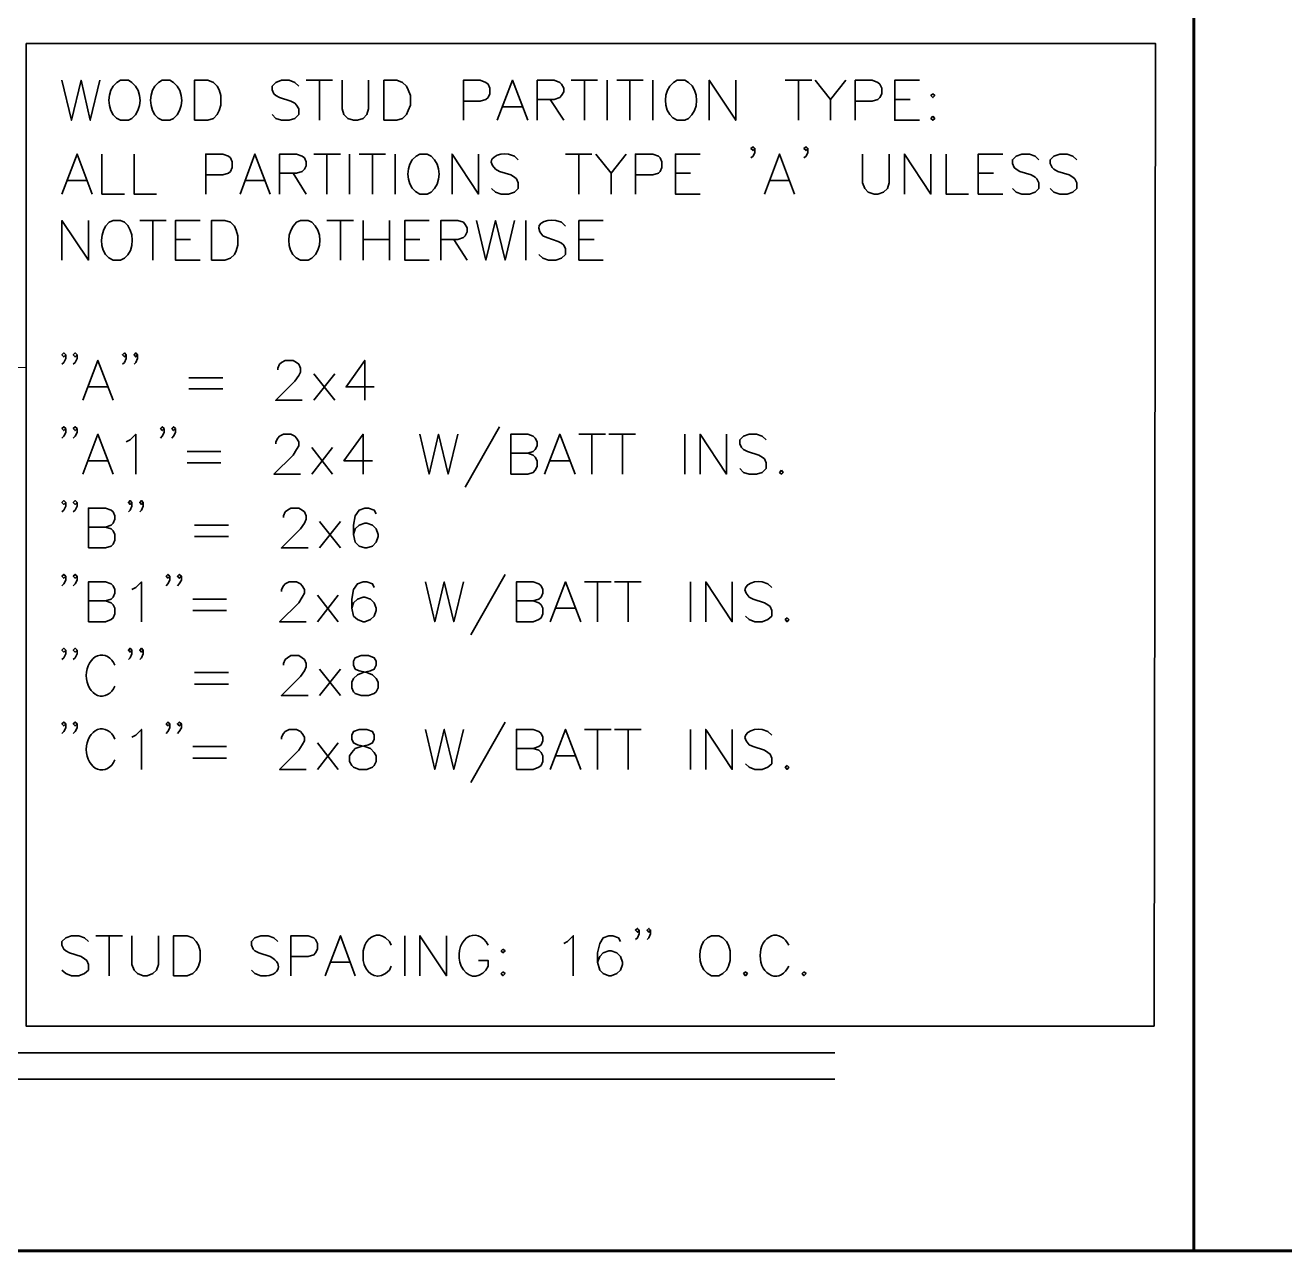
# Model space of a CAD drawing. Header units: inches. Extents: x 5 to 516, y -193 to 129.
# Drawn here: x 49.55 to 61.43, y 5.73 to 17.3 of the extents above; entities that cross this region are included whole.
import ezdxf

# ---------------------------------------------------------------- set-up
doc = ezdxf.new("R2010")
doc.units = ezdxf.units.IN
doc.header["$MEASUREMENT"] = 0
doc.layers.add('PDF_Geometry', color=7, linetype='Continuous')

msp = doc.modelspace()

# ---------------------------------------------------------------- linework, layer by layer
at = {"layer": 'PDF_Geometry', "lineweight": 60}
for points in [[(136.7703009, 28.2343348), (9.7736273, 28.2343348), (9.7736273, 5.734333), (144.7703015, 5.734333)], [(60.5736327, 28.2343348), (60.5736327, 5.734333)]]:
    msp.add_lwpolyline(points, dxfattribs=at)
at = {"layer": 'PDF_Geometry', "lineweight": 35}
for points in [[(60.200301, 7.8543334), (60.2136343, 17.1276673), (49.5602999, 17.1276673), (49.5602999, 7.8543334)], [(51.1469691, 16.4043337), (51.1469691, 16.7810004), (51.2736358, 16.7810004), (51.3269691, 16.7610004), (51.3603025, 16.7243337), (51.3803025, 16.6910004), (51.3969691, 16.6376671), (51.3969691, 16.5476671), (51.3803025, 16.4943337), (51.3603025, 16.457667), (51.3269691, 16.4210004), (51.2736358, 16.4043337)], [(52.9336378, 16.4043337), (52.9336378, 16.7810004), (53.0569712, 16.7810004), (53.1103045, 16.7610004), (53.1469712, 16.7243337), (53.1636378, 16.6910004), (53.1836378, 16.6376671), (53.1836378, 16.5476671), (53.1636378, 16.4943337), (53.1469712, 16.457667), (53.1103045, 16.4210004), (53.0569712, 16.4043337)], [(58.1136377, 16.6543337), (58.0936377, 16.6376671), (58.1136377, 16.6176671), (58.1303044, 16.6376671)], [(58.1136377, 16.4410006), (58.0936377, 16.4210006), (58.1136377, 16.4043339), (58.1303044, 16.4210006)], [(51.3069694, 15.0843339), (51.3069694, 15.4576673), (51.4336361, 15.4576673), (51.4869694, 15.4410006), (51.5236361, 15.4043339), (51.5403027, 15.3676673), (51.5569694, 15.3143339), (51.5569694, 15.2243339), (51.5403027, 15.1710006), (51.5236361, 15.1376672), (51.4869694, 15.1010006), (51.4336361, 15.0843339)], [(56.6836381, 13.1010006), (56.6669714, 13.0810006), (56.6836381, 13.0643339), (56.7003048, 13.0810006)], [(56.7369693, 11.707667), (56.7203026, 11.6910004), (56.7369693, 11.6710004), (56.7536359, 11.6910004)], [(52.7202996, 11.3510004), (52.6636329, 11.3310004), (52.6469662, 11.2976671), (52.6469662, 11.2610004), (52.6636329, 11.2243338), (52.7002996, 11.2076671), (52.7736329, 11.1910004), (52.8269663, 11.1710004), (52.8602996, 11.1343338), (52.8802996, 11.1010004), (52.8802996, 11.0476671), (52.8602996, 11.0110004), (52.8436329, 10.9943338), (52.7902996, 10.9743338), (52.7202996, 10.9743338), (52.6636329, 10.9943338), (52.6469662, 11.0110004), (52.6302996, 11.0476671), (52.6302996, 11.1010004), (52.6469662, 11.1343338), (52.6836329, 11.1710004), (52.7369662, 11.1910004), (52.8069663, 11.2076671), (52.8436329, 11.2243338), (52.8602996, 11.2610004), (52.8602996, 11.2976671), (52.8436329, 11.3310004), (52.7902996, 11.3510004)], [(52.7003004, 10.6543333), (52.6469671, 10.6343332), (52.6303004, 10.6009999), (52.6303004, 10.5643332), (52.6469671, 10.5276666), (52.6836337, 10.5109999), (52.7536337, 10.4943332), (52.8069671, 10.4743332), (52.8436337, 10.4376666), (52.8603004, 10.4043332), (52.8603004, 10.3509999), (52.8436337, 10.3143332), (52.8269671, 10.2976666), (52.7736337, 10.2776666), (52.7003004, 10.2776666), (52.6469671, 10.2976666), (52.6303004, 10.3143332), (52.6103004, 10.3509999), (52.6103004, 10.4043332), (52.6303004, 10.4376666), (52.6636337, 10.4743332), (52.7203004, 10.4943332), (52.7903004, 10.5109999), (52.8269671, 10.5276666), (52.8436337, 10.5643332), (52.8436337, 10.6009999), (52.8269671, 10.6343332), (52.7736337, 10.6543333)], [(56.7369693, 10.3143335), (56.7203026, 10.2976668), (56.7369693, 10.2776668), (56.7536359, 10.2976668)], [(50.9503003, 8.3310002), (50.9503003, 8.7076669), (51.0769669, 8.7076669), (51.1303003, 8.6876669), (51.1636336, 8.6543335), (51.1836336, 8.6176669), (51.2003003, 8.5643335), (51.2003003, 8.4743335), (51.1836336, 8.4210002), (51.1636336, 8.3843335), (51.1303003, 8.3510002), (51.0769669, 8.3310002)], [(54.0569696, 8.5810002), (54.0403029, 8.5643335), (54.0569696, 8.5476669), (54.0769696, 8.5643335)], [(54.0569696, 8.367667), (54.0403029, 8.3510004), (54.0569696, 8.3310004), (54.0769696, 8.3510004)], [(56.3436316, 8.367667), (56.3269649, 8.3510004), (56.3436316, 8.3310004), (56.3636316, 8.3510004)], [(56.8969696, 8.367667), (56.8803029, 8.3510004), (56.8969696, 8.3310004), (56.9169696, 8.3510004)]]:
    msp.add_lwpolyline(points, close=True, dxfattribs=at)
for points in [[(49.896969, 16.7810003), (49.986969, 16.4043336), (50.076969, 16.7810003), (50.1636357, 16.4043336), (50.2536357, 16.7810003)], [(50.5569669, 16.7610003), (50.5236336, 16.7810003), (50.4503002, 16.7810003), (50.4136335, 16.7610003), (50.3803002, 16.7243337)], [(50.9502978, 16.7610003), (50.9136311, 16.7810003), (50.8436311, 16.7810003), (50.8069645, 16.7610003), (50.7736311, 16.7243337)], [(52.1302998, 16.7243343), (52.0936331, 16.7610009), (52.0402998, 16.781001), (51.9669665, 16.781001), (51.9136331, 16.7610009), (51.8802998, 16.7243343), (51.8802998, 16.6910009), (51.8969665, 16.6543343), (51.9136331, 16.6376676), (51.9502998, 16.6176676), (52.0569665, 16.5843343), (52.0936331, 16.5643343), (52.1102998, 16.5476676), (52.1302998, 16.5110009), (52.1302998, 16.4576676), (52.0936331, 16.4210009), (52.0402998, 16.4043343), (51.9669665, 16.4043343), (51.9136331, 16.4210009), (51.8802998, 16.4576676)], [(52.2003004, 16.7810003), (52.4503004, 16.7810003)], [(52.3269687, 16.7810003), (52.3269687, 16.4043336)], [(52.5403001, 16.7810003), (52.5403001, 16.5110003), (52.5569668, 16.457667), (52.5936334, 16.4210003), (52.6469668, 16.4043336), (52.6836335, 16.4043336), (52.7369668, 16.4210003), (52.7736335, 16.457667), (52.7903001, 16.5110003), (52.7903001, 16.7810003)], [(53.6836379, 16.4043337), (53.6836379, 16.7810004), (53.8436379, 16.7810004), (53.8969712, 16.7610004), (53.9169712, 16.7443337), (53.9336379, 16.7076671), (53.9336379, 16.6543337), (53.9169712, 16.6176671), (53.8969712, 16.6010004), (53.8436379, 16.5843337), (53.6836379, 16.5843337)], [(54.0036317, 16.4043337), (54.146965, 16.7810004), (54.2902983, 16.4043337)], [(54.3803, 16.4043337), (54.3803, 16.7810004), (54.5403, 16.7810004), (54.5936333, 16.7610004), (54.6103, 16.7443337), (54.6303, 16.7076671), (54.6303, 16.6710004), (54.6103, 16.6376671), (54.5936333, 16.6176671), (54.5403, 16.6010004), (54.3803, 16.6010004)], [(54.7003006, 16.7810003), (54.9503006, 16.7810003)], [(54.8269689, 16.7810003), (54.8269689, 16.4043336)], [(55.0403003, 16.7810003), (55.0403003, 16.4043336)], [(55.1303, 16.7810003), (55.3803001, 16.7810003)], [(55.2536318, 16.7810003), (55.2536318, 16.4043336)], [(55.4702998, 16.7810003), (55.4702998, 16.4043336)], [(55.8069673, 16.7610003), (55.773634, 16.7810003), (55.7003006, 16.7810003), (55.6669673, 16.7610003), (55.6303006, 16.7243337)], [(56.0036318, 16.4043337), (56.0036318, 16.7810004), (56.2536318, 16.4043337), (56.2536318, 16.7810004)], [(56.7202999, 16.7810003), (56.9702999, 16.7810003)], [(56.8436316, 16.7810003), (56.8436316, 16.4043336)], [(57.0036319, 16.7810003), (57.1469652, 16.6010003), (57.1469652, 16.4043336)], [(57.2903005, 16.7810003), (57.1469671, 16.6010003)], [(57.3803002, 16.4043337), (57.3803002, 16.7810004), (57.5403002, 16.7810004), (57.5936336, 16.7610004), (57.6136336, 16.7443337), (57.6303002, 16.7076671), (57.6303002, 16.6543337), (57.6136336, 16.6176671), (57.5936336, 16.6010004), (57.5403002, 16.5843337), (57.3803002, 16.5843337)], [(57.9869653, 16.4043337), (57.753632, 16.4043337), (57.753632, 16.7810004), (57.9869653, 16.7810004)], [(54.0569696, 16.5310003), (54.2369696, 16.5310003)], [(54.5036317, 16.6010009), (54.6302984, 16.4043342)], [(57.753632, 16.6010009), (57.8969653, 16.6010009)], [(50.4503002, 16.4043336), (50.5236336, 16.4043336), (50.5569669, 16.4210003)], [(50.8436311, 16.4043336), (50.9136311, 16.4043336), (50.9502978, 16.4210003)], [(55.7003006, 16.4043336), (55.773634, 16.4043336), (55.8069673, 16.4210003)], [(49.896969, 15.7076674), (50.0403023, 16.0843341), (50.1836357, 15.7076674)], [(50.2736305, 16.084334), (50.2736305, 15.7076673), (50.4869639, 15.7076673)], [(50.5769685, 16.084334), (50.5769685, 15.7076673), (50.7903019, 15.7076673)], [(51.2536314, 15.7076674), (51.2536314, 16.0843341), (51.4136315, 16.0843341), (51.4669648, 16.0643341), (51.4869648, 16.0476674), (51.5036315, 16.0110007), (51.5036315, 15.9576674), (51.4869648, 15.9210007), (51.4669648, 15.904334), (51.4136315, 15.8876674), (51.2536314, 15.8876674)], [(51.5769686, 15.7076674), (51.7169686, 16.0843341), (51.860302, 15.7076674)], [(51.9503003, 15.7076674), (51.9503003, 16.0843341), (52.1103003, 16.0843341), (52.1636337, 16.0643341), (52.1836337, 16.0476674), (52.2003004, 16.0110007), (52.2003004, 15.974334), (52.1836337, 15.9410007), (52.1636337, 15.9210007), (52.1103003, 15.904334), (51.9503003, 15.904334)], [(52.2736307, 16.084334), (52.5236307, 16.084334)], [(52.3969692, 16.084334), (52.3969692, 15.7076673)], [(52.6103007, 16.084334), (52.6103007, 15.7076673)], [(52.7003004, 16.084334), (52.9503004, 16.084334)], [(52.8269687, 16.084334), (52.8269687, 15.7076673)], [(53.0403001, 16.084334), (53.0403001, 15.7076673)], [(53.3802975, 16.064334), (53.3436308, 16.084334), (53.2736308, 16.084334), (53.2369641, 16.064334), (53.2002974, 16.0310007)], [(53.5769688, 15.7076674), (53.5769688, 16.0843341), (53.8269688, 15.7076674), (53.8269688, 16.0843341)], [(54.2003005, 16.0310003), (54.1669672, 16.0643336), (54.1103005, 16.0843336)], [(54.6469694, 16.084334), (54.8969694, 16.084334)], [(54.7736309, 16.084334), (54.7736309, 15.7076673)], [(54.933638, 16.084334), (55.0769713, 15.904334), (55.0769713, 15.7076673)], [(55.2202998, 16.084334), (55.0769664, 15.904334)], [(55.3069697, 15.7076674), (55.3069697, 16.0843341), (55.4703031, 16.0843341), (55.5236364, 16.0643341), (55.5403031, 16.0476674), (55.5569697, 16.0110007), (55.5569697, 15.9576674), (55.5403031, 15.9210007), (55.5236364, 15.904334), (55.4703031, 15.8876674), (55.3069697, 15.8876674)], [(55.9169714, 15.7076674), (55.683638, 15.7076674), (55.683638, 16.0843341), (55.9169714, 16.0843341)], [(56.4336381, 16.1376677), (56.4169714, 16.1176677), (56.3969714, 16.1376677), (56.4169714, 16.1543344), (56.4336381, 16.1376677), (56.4336381, 16.101001), (56.4169714, 16.0643344), (56.3969714, 16.0476677)], [(56.523631, 15.7076674), (56.6669644, 16.0843341), (56.8069644, 15.7076674)], [(56.9336381, 16.1376677), (56.9169715, 16.1176677), (56.8969715, 16.1376677), (56.9169715, 16.1543344), (56.9336381, 16.1376677), (56.9336381, 16.101001), (56.9169715, 16.0643344), (56.8969715, 16.0476677)], [(57.4503008, 16.084334), (57.4503008, 15.814334), (57.4703008, 15.7610006), (57.5036341, 15.724334), (57.5603008, 15.7076673), (57.5936341, 15.7076673), (57.6469675, 15.724334), (57.6836341, 15.7610006), (57.7003008, 15.814334), (57.7003008, 16.084334)], [(57.8436317, 15.7076674), (57.8436317, 16.0843341), (58.0936317, 15.7076674), (58.0936317, 16.0843341)], [(58.2369694, 16.084334), (58.2369694, 15.7076673), (58.4503027, 15.7076673)], [(58.7736339, 15.7076674), (58.5403006, 15.7076674), (58.5403006, 16.0843341), (58.7736339, 16.0843341)], [(59.1136378, 16.0310003), (59.0769711, 16.0643336), (59.0236378, 16.0843336), (58.9503044, 16.0843336), (58.8969711, 16.0643336), (58.8636377, 16.0310003), (58.8636377, 15.9943336), (58.8803044, 15.9576669), (58.8969711, 15.9410003), (58.9336377, 15.9210003), (59.0403044, 15.8876669), (59.0769711, 15.8676669), (59.0936378, 15.8510003), (59.1136378, 15.8143336), (59.1136378, 15.7610003), (59.0769711, 15.7243336), (59.0236378, 15.7076669), (58.9503044, 15.7076669), (58.8969711, 15.7243336), (58.8636377, 15.7610003)], [(59.4703001, 16.0310003), (59.4336334, 16.0643336), (59.3803001, 16.0843336), (59.3103001, 16.0843336), (59.2536334, 16.0643336), (59.2203001, 16.0310003), (59.2203001, 15.9943336), (59.2369668, 15.9576669), (59.2536334, 15.9410003), (59.2903001, 15.9210003), (59.3969668, 15.8876669), (59.4336334, 15.8676669), (59.4503001, 15.8510003), (59.4703001, 15.8143336), (59.4703001, 15.7610003), (59.4336334, 15.7243336), (59.3803001, 15.7076669), (59.3103001, 15.7076669), (59.2536334, 15.7243336), (59.2203001, 15.7610003)], [(53.9869672, 15.9410003), (54.0236338, 15.9210003), (54.1303005, 15.8876669), (54.1669672, 15.8676669), (54.1836338, 15.8510003), (54.2003005, 15.8143336), (54.2003005, 15.7610003), (54.1669672, 15.7243336), (54.1103005, 15.7076669), (54.0403005, 15.7076669), (53.9869672, 15.7243336), (53.9503005, 15.7610003)], [(49.9503002, 15.834334), (50.1303002, 15.834334)], [(51.6302998, 15.834334), (51.8069664, 15.834334)], [(52.0769686, 15.9043337), (52.200302, 15.707667)], [(55.683638, 15.9043337), (55.8269714, 15.9043337)], [(56.576969, 15.834334), (56.7536357, 15.834334)], [(58.5403006, 15.9043337), (58.6836339, 15.9043337)], [(53.2736308, 15.7076673), (53.3436308, 15.7076673), (53.3802975, 15.724334)], [(49.896969, 15.0843339), (49.896969, 15.4576673), (50.146969, 15.0843339), (50.146969, 15.4576673)], [(50.4869663, 15.4410007), (50.4502997, 15.4576673), (50.3802997, 15.4576673), (50.343633, 15.4410007), (50.3069663, 15.404334)], [(50.6302997, 15.4576673), (50.8802997, 15.4576673)], [(50.7536314, 15.4576673), (50.7536314, 15.084334)], [(51.200303, 15.0843339), (50.9669696, 15.0843339), (50.9669696, 15.4576673), (51.200303, 15.4576673)], [(52.2536359, 15.4410007), (52.2203025, 15.4576673), (52.1469692, 15.4576673), (52.1103025, 15.4410007), (52.0769692, 15.404334)], [(52.3969692, 15.4576673), (52.6469692, 15.4576673)], [(52.5236307, 15.4576673), (52.5236307, 15.084334)], [(52.736969, 15.4576673), (52.736969, 15.084334)], [(52.986969, 15.4576673), (52.986969, 15.084334)], [(53.3602999, 15.0843339), (53.1302999, 15.0843339), (53.1302999, 15.4576673), (53.3602999, 15.4576673)], [(53.4702996, 15.0843339), (53.4702996, 15.4576673), (53.6302997, 15.4576673), (53.683633, 15.4410006), (53.7002997, 15.4210006), (53.7202997, 15.3876673), (53.7202997, 15.3510006), (53.7002997, 15.3143339), (53.683633, 15.2976673), (53.6302997, 15.2776673), (53.4702996, 15.2776673)], [(53.8069696, 15.4576673), (53.8969696, 15.084334), (53.9869696, 15.4576673), (54.0769696, 15.084334), (54.1669696, 15.4576673)], [(54.2736309, 15.4576673), (54.2736309, 15.084334)], [(54.6469694, 15.4043336), (54.6103027, 15.4410003), (54.5569694, 15.457667)], [(55.0036309, 15.0843339), (54.7736309, 15.0843339), (54.7736309, 15.4576673), (55.0036309, 15.4576673)], [(50.9669696, 15.277667), (51.110303, 15.277667)], [(52.736969, 15.277667), (52.986969, 15.277667)], [(53.1302999, 15.277667), (53.2736332, 15.277667)], [(53.5936314, 15.277667), (53.720298, 15.0843337)], [(54.433636, 15.3143336), (54.4703027, 15.297667), (54.5769694, 15.2610003), (54.6103027, 15.2443336), (54.6303027, 15.2243336), (54.6469694, 15.1910003), (54.6469694, 15.1376669), (54.6103027, 15.1010003), (54.5569694, 15.0843336), (54.4869694, 15.0843336), (54.433636, 15.1010003), (54.3969694, 15.1376669)], [(54.7736309, 15.277667), (54.9169643, 15.277667)], [(50.3802997, 15.084334), (50.4502997, 15.084334), (50.4869663, 15.1010006)], [(52.1469692, 15.084334), (52.2203025, 15.084334), (52.2536359, 15.1010006)], [(49.9336376, 14.1910004), (49.9136376, 14.1710004), (49.8969709, 14.1910004), (49.9136376, 14.2076671), (49.9336376, 14.1910004), (49.9336376, 14.1543337), (49.9136376, 14.1176671), (49.8969709, 14.1010004)], [(50.0402999, 14.1910004), (50.0202999, 14.1710004), (50.0036332, 14.1910004), (50.0202999, 14.2076671), (50.0402999, 14.1910004), (50.0402999, 14.1543337), (50.0202999, 14.1176671), (50.0036332, 14.1010004)], [(50.5036314, 14.1910004), (50.4869647, 14.1710004), (50.4669647, 14.1910004), (50.4869647, 14.2076671), (50.5036314, 14.1910004), (50.5036314, 14.1543337), (50.4869647, 14.1176671), (50.4669647, 14.1010004)], [(50.6103005, 14.1910004), (50.5936338, 14.1710004), (50.5769672, 14.1910004), (50.5936338, 14.2076671), (50.6103005, 14.1910004), (50.6103005, 14.1543337), (50.5936338, 14.1176671), (50.5769672, 14.1010004)], [(50.0936311, 13.7610001), (50.2369644, 14.1376668), (50.3802978, 13.7610001)], [(51.9336377, 14.047667), (51.9336377, 14.0643336), (51.9503044, 14.1010003), (51.9669711, 14.117667), (52.0036377, 14.137667), (52.0769711, 14.137667), (52.1103044, 14.117667), (52.1303044, 14.1010003), (52.1469711, 14.0643336), (52.1469711, 14.027667), (52.1303044, 13.9943336), (52.0936377, 13.9410003), (51.9136377, 13.7610003), (52.1636378, 13.7610003)], [(52.7536316, 13.7610008), (52.7536316, 14.1376675), (52.5769649, 13.8876675), (52.8436316, 13.8876675)], [(51.0936312, 13.9743341), (51.4136312, 13.9743341)], [(52.2736307, 14.0110001), (52.4702974, 13.7610001)], [(52.4702996, 14.0110001), (52.2736329, 13.7610001)], [(50.146969, 13.8876675), (50.326969, 13.8876675)], [(51.0936312, 13.8676675), (51.4136312, 13.8676675)], [(49.9336376, 13.4943341), (49.9136376, 13.4743341), (49.8969709, 13.4943341), (49.9136376, 13.5110007), (49.9336376, 13.4943341), (49.9336376, 13.4576674), (49.9136376, 13.4210007), (49.8969709, 13.404334)], [(50.0402999, 13.4943341), (50.0202999, 13.4743341), (50.0036332, 13.4943341), (50.0202999, 13.5110007), (50.0402999, 13.4943341), (50.0402999, 13.4576674), (50.0202999, 13.4210007), (50.0036332, 13.404334)], [(50.0936311, 13.0643337), (50.2369644, 13.4410004), (50.3802978, 13.0643337)], [(50.5036314, 13.3676674), (50.540298, 13.3876674), (50.5936314, 13.4410008), (50.5936314, 13.0643341)], [(50.8603005, 13.4943341), (50.8436338, 13.4743341), (50.8269672, 13.4943341), (50.8436338, 13.5110007), (50.8603005, 13.4943341), (50.8603005, 13.4576674), (50.8436338, 13.4210007), (50.8269672, 13.404334)], [(50.9669696, 13.4943341), (50.950303, 13.4743341), (50.9336363, 13.4943341), (50.950303, 13.5110007), (50.9669696, 13.4943341), (50.9669696, 13.4576674), (50.950303, 13.4210007), (50.9336363, 13.404334)], [(51.9136318, 13.3510006), (51.9136318, 13.3676673), (51.9336318, 13.4043339), (51.9502984, 13.4210006), (51.9869651, 13.4410006), (52.0569651, 13.4410006), (52.0936318, 13.4210006), (52.1102984, 13.4043339), (52.1302984, 13.3676673), (52.1302984, 13.3310006), (52.1102984, 13.2976673), (52.0769651, 13.2443339), (51.8969651, 13.0643339), (52.1469651, 13.0643339)], [(52.736969, 13.0643336), (52.736969, 13.4410003), (52.5569689, 13.1910003), (52.826969, 13.1910003)], [(53.2736308, 13.4410003), (53.3602975, 13.0643336), (53.4502975, 13.4410003), (53.5402975, 13.0643336), (53.6302975, 13.4410003)], [(54.0236308, 13.511), (53.7002975, 12.941)], [(54.1303, 13.0643337), (54.1303, 13.4410004), (54.2903, 13.4410004), (54.3436333, 13.4210004), (54.3603, 13.4043337), (54.3803, 13.3676671), (54.3803, 13.3310004), (54.3603, 13.2976671), (54.3436333, 13.2776671), (54.2903, 13.2610004), (54.1303, 13.2610004)], [(54.4503005, 13.0643337), (54.5936339, 13.4410004), (54.7369672, 13.0643337)], [(54.7736309, 13.4410003), (55.0236309, 13.4410003)], [(54.8969694, 13.4410003), (54.8969694, 13.0643336)], [(55.0569697, 13.4410003), (55.3069697, 13.4410003)], [(55.183638, 13.4410003), (55.183638, 13.0643336)], [(55.773631, 13.4410003), (55.773631, 13.0643336)], [(55.9169687, 13.0643337), (55.9169687, 13.4410004), (56.1669687, 13.0643337), (56.1669687, 13.4410004)], [(56.5403004, 13.3876675), (56.5036338, 13.4210008), (56.4503004, 13.4410008), (56.3803004, 13.4410008), (56.3269671, 13.4210008), (56.2903004, 13.3876675), (56.2903004, 13.3510008), (56.3069671, 13.3143341), (56.3269671, 13.2976675), (56.3636337, 13.2776675), (56.4703004, 13.2443341), (56.5036338, 13.2243341), (56.5236338, 13.2076675), (56.5403004, 13.1710008), (56.5403004, 13.1176675), (56.5036338, 13.0810008), (56.4503004, 13.0643341), (56.3803004, 13.0643341), (56.3269671, 13.0810008), (56.2903004, 13.1176675)], [(52.2536315, 13.3143337), (52.4502982, 13.0643337)], [(52.4503004, 13.3143337), (52.2536337, 13.0643337)], [(50.146969, 13.1910003), (50.326969, 13.1910003)], [(51.0769686, 13.2776669), (51.3969686, 13.2776669)], [(54.2903002, 13.261), (54.3436336, 13.2443334), (54.3603003, 13.2243334), (54.3803003, 13.191), (54.3803003, 13.1376667), (54.3603003, 13.101), (54.3436336, 13.081), (54.2903002, 13.0643333), (54.1303002, 13.0643333)], [(54.5036317, 13.1910003), (54.6836317, 13.1910003)], [(51.0769686, 13.1710003), (51.3969686, 13.1710003)], [(49.9336376, 12.7976669), (49.9136376, 12.7776669), (49.8969709, 12.7976669), (49.9136376, 12.8143335), (49.9336376, 12.7976669), (49.9336376, 12.7610002), (49.9136376, 12.7243335), (49.8969709, 12.7076669)], [(50.0402999, 12.7976669), (50.0202999, 12.7776669), (50.0036332, 12.7976669), (50.0202999, 12.8143335), (50.0402999, 12.7976669), (50.0402999, 12.7610002), (50.0202999, 12.7243335), (50.0036332, 12.7076669)], [(50.146969, 12.3676674), (50.146969, 12.7443341), (50.306969, 12.7443341), (50.3603024, 12.7243341), (50.3803024, 12.7076674), (50.396969, 12.6710007), (50.396969, 12.6376674), (50.3803024, 12.6010007), (50.3603024, 12.5810007), (50.306969, 12.564334), (50.146969, 12.564334)], [(50.5569693, 12.7976669), (50.5403027, 12.7776669), (50.523636, 12.7976669), (50.5403027, 12.8143335), (50.5569693, 12.7976669), (50.5569693, 12.7610002), (50.5403027, 12.7243335), (50.523636, 12.7076669)], [(50.6636317, 12.7976669), (50.646965, 12.7776669), (50.6302983, 12.7976669), (50.646965, 12.8143335), (50.6636317, 12.7976669), (50.6636317, 12.7610002), (50.646965, 12.7243335), (50.6302983, 12.7076669)], [(51.9869689, 12.6543334), (51.9869689, 12.6710001), (52.0036356, 12.7076667), (52.0236356, 12.7243334), (52.0569689, 12.7443334), (52.1303022, 12.7443334), (52.1636356, 12.7243334), (52.1836356, 12.7076667), (52.2003022, 12.6710001), (52.2003022, 12.6376667), (52.1836356, 12.6010001), (52.1469689, 12.5476667), (51.9669689, 12.3676667), (52.2203023, 12.3676667)], [(52.8603007, 12.6910003), (52.843634, 12.7243336), (52.7903007, 12.7443336), (52.753634, 12.7443336), (52.7003007, 12.7243336), (52.663634, 12.6710003), (52.6469673, 12.5810003), (52.6469673, 12.4943336), (52.663634, 12.4210003), (52.7003007, 12.3843336), (52.753634, 12.3676669), (52.773634, 12.3676669), (52.8269673, 12.3843336), (52.8603007, 12.4210003), (52.8803007, 12.4743336), (52.8803007, 12.4943336), (52.8603007, 12.5476669), (52.8269673, 12.5810003), (52.773634, 12.6010003), (52.753634, 12.6010003), (52.7003007, 12.5810003), (52.663634, 12.5476669), (52.6469673, 12.4943336)], [(52.5236307, 12.6176674), (52.326964, 12.3676674)], [(52.3269687, 12.6176674), (52.5236353, 12.3676674)], [(50.3069693, 12.5643337), (50.3603026, 12.547667), (50.3803026, 12.527667), (50.3969693, 12.4943337), (50.3969693, 12.4410003), (50.3803026, 12.4043337), (50.3603026, 12.3843337), (50.3069693, 12.367667), (50.1469693, 12.367667)], [(51.1469691, 12.5810005), (51.4669691, 12.5810005)], [(51.1469691, 12.4743339), (51.4669691, 12.4743339)], [(49.9336376, 12.1010005), (49.9136376, 12.0810005), (49.8969709, 12.1010005), (49.9136376, 12.1176672), (49.9336376, 12.1010005), (49.9336376, 12.0643338), (49.9136376, 12.0276672), (49.8969709, 12.0110005)], [(50.0402999, 12.1010005), (50.0202999, 12.0810005), (50.0036332, 12.1010005), (50.0202999, 12.1176672), (50.0402999, 12.1010005), (50.0402999, 12.0643338), (50.0202999, 12.0276672), (50.0036332, 12.0110005)], [(50.146969, 11.6710002), (50.146969, 12.0476669), (50.306969, 12.0476669), (50.3603024, 12.0276669), (50.3803024, 12.0110002), (50.396969, 11.9743335), (50.396969, 11.9410002), (50.3803024, 11.9043335), (50.3603024, 11.8843335), (50.306969, 11.8676669), (50.146969, 11.8676669)], [(50.5569693, 11.9743339), (50.593636, 11.9943339), (50.6469693, 12.0476672), (50.6469693, 11.6710005)], [(50.9136317, 12.1010005), (50.896965, 12.0810005), (50.8802983, 12.1010005), (50.896965, 12.1176672), (50.9136317, 12.1010005), (50.9136317, 12.0643338), (50.896965, 12.0276672), (50.8802983, 12.0110005)], [(51.0236306, 12.1010005), (51.0036306, 12.0810005), (50.9869639, 12.1010005), (51.0036306, 12.1176672), (51.0236306, 12.1010005), (51.0236306, 12.0643338), (51.0036306, 12.0276672), (50.9869639, 12.0110005)], [(51.9669697, 11.9576671), (51.9669697, 11.9743337), (51.9869697, 12.0110004), (52.0036364, 12.0276671), (52.0403031, 12.0476671), (52.1103031, 12.0476671), (52.1469697, 12.0276671), (52.1636364, 12.0110004), (52.1836364, 11.9743337), (52.1836364, 11.9410004), (52.1636364, 11.9043337), (52.1303031, 11.8510004), (51.950303, 11.6710004), (52.2003031, 11.6710004)], [(52.8436313, 11.9943339), (52.8269646, 12.0276673), (52.7736313, 12.0476673), (52.7369646, 12.0476673), (52.6836313, 12.0276673), (52.6469646, 11.9743339), (52.6302979, 11.8843339), (52.6302979, 11.7976673), (52.6469646, 11.7243339), (52.6836313, 11.6910006), (52.7369646, 11.6710006), (52.7536313, 11.6710006), (52.8069646, 11.6910006), (52.8436313, 11.7243339), (52.860298, 11.7776673), (52.860298, 11.7976673), (52.8436313, 11.8510006), (52.8069646, 11.8843339), (52.7536313, 11.9043339), (52.7369646, 11.9043339), (52.6836313, 11.8843339), (52.6469646, 11.8510006), (52.6302979, 11.7976673)], [(53.3269687, 12.0476668), (53.4136354, 11.6710001), (53.5036354, 12.0476668), (53.5936354, 11.6710001), (53.6836354, 12.0476668)], [(54.0769688, 12.1176673), (53.7536354, 11.5476673)], [(54.1836379, 11.6710002), (54.1836379, 12.0476669), (54.3436379, 12.0476669), (54.3969713, 12.0276669), (54.4169713, 12.0110002), (54.4336379, 11.9743335), (54.4336379, 11.9410002), (54.4169713, 11.9043335), (54.3969713, 11.8843335), (54.3436379, 11.8676669), (54.1836379, 11.8676669)], [(54.5036317, 11.6710002), (54.646965, 12.0476669), (54.7902984, 11.6710002)], [(54.8269689, 12.0476668), (55.0769689, 12.0476668)], [(54.9503006, 12.0476668), (54.9503006, 11.6710001)], [(55.1103009, 12.0476668), (55.3603009, 12.0476668)], [(55.2369692, 12.0476668), (55.2369692, 11.6710001)], [(55.8269689, 12.0476668), (55.8269689, 11.6710001)], [(55.9702998, 11.6710002), (55.9702998, 12.0476669), (56.2202999, 11.6710002), (56.2202999, 12.0476669)], [(56.5936316, 11.9943339), (56.5569649, 12.0276673), (56.5036316, 12.0476673)], [(51.1302997, 11.8843333), (51.4502997, 11.8843333)], [(52.5036315, 11.9210002), (52.3069649, 11.6710002)], [(52.3069695, 11.9210002), (52.5036361, 11.6710002)], [(56.3802982, 11.9043339), (56.4169649, 11.8843339), (56.5236316, 11.8510006), (56.5569649, 11.8310006), (56.5769649, 11.8143339), (56.5936316, 11.7776673), (56.5936316, 11.7243339), (56.5569649, 11.6910006), (56.5036316, 11.6710006), (56.4336316, 11.6710006), (56.3802982, 11.6910006), (56.3436316, 11.7243339)], [(50.3069693, 11.8676673), (50.3603026, 11.8510007), (50.3803026, 11.8310007), (50.3969693, 11.7976673), (50.3969693, 11.744334), (50.3803026, 11.7076673), (50.3603026, 11.6910006), (50.3069693, 11.6710006), (50.1469693, 11.6710006)], [(51.1302997, 11.7776667), (51.4502997, 11.7776667)], [(54.3436314, 11.8676673), (54.3969648, 11.8510007), (54.4169648, 11.8310007), (54.4336314, 11.7976673), (54.4336314, 11.744334), (54.4169648, 11.7076673), (54.3969648, 11.6910006), (54.3436314, 11.6710006), (54.1836314, 11.6710006)], [(54.5569696, 11.7976668), (54.7369697, 11.7976668)], [(49.9336376, 11.4043333), (49.9136376, 11.3843333), (49.8969709, 11.4043333), (49.9136376, 11.421), (49.9336376, 11.4043333), (49.9336376, 11.3676666), (49.9136376, 11.331), (49.8969709, 11.3143333)], [(50.0402999, 11.4043333), (50.0202999, 11.3843333), (50.0036332, 11.4043333), (50.0202999, 11.421), (50.0402999, 11.4043333), (50.0402999, 11.3676666), (50.0202999, 11.331), (50.0036332, 11.3143333)], [(50.5569693, 11.4043333), (50.5403027, 11.3843333), (50.523636, 11.4043333), (50.5403027, 11.421), (50.5569693, 11.4043333), (50.5569693, 11.3676666), (50.5403027, 11.331), (50.523636, 11.3143333)], [(50.6636317, 11.4043333), (50.646965, 11.3843333), (50.6302983, 11.4043333), (50.646965, 11.421), (50.6636317, 11.4043333), (50.6636317, 11.3676666), (50.646965, 11.331), (50.6302983, 11.3143333)], [(51.9869689, 11.2609999), (51.9869689, 11.2776665), (52.0036356, 11.3143332), (52.0236356, 11.3309999), (52.0569689, 11.3509999), (52.1303022, 11.3509999), (52.1636356, 11.3309999), (52.1836356, 11.3143332), (52.2003022, 11.2776665), (52.2003022, 11.2443332), (52.1836356, 11.2076665), (52.1469689, 11.1543332), (51.9669689, 10.9743332), (52.2203023, 10.9743332)], [(51.1469691, 11.1910002), (51.4669691, 11.1910002)], [(52.5236307, 11.2243338), (52.326964, 10.9743338)], [(52.3269687, 11.2243338), (52.5236353, 10.9743338)], [(51.1469691, 11.0810004), (51.4669691, 11.0810004)], [(49.9336376, 10.707667), (49.9136376, 10.687667), (49.8969709, 10.707667), (49.9136376, 10.7243336), (49.9336376, 10.707667), (49.9336376, 10.6710003), (49.9136376, 10.6343336), (49.8969709, 10.617667)], [(50.0402999, 10.707667), (50.0202999, 10.687667), (50.0036332, 10.707667), (50.0202999, 10.7243336), (50.0402999, 10.707667), (50.0402999, 10.6710003), (50.0202999, 10.6343336), (50.0036332, 10.617667)], [(50.9136317, 10.707667), (50.896965, 10.687667), (50.8802983, 10.707667), (50.896965, 10.7243336), (50.9136317, 10.707667), (50.9136317, 10.6710003), (50.896965, 10.6343336), (50.8802983, 10.617667)], [(51.0236306, 10.707667), (51.0036306, 10.687667), (50.9869639, 10.707667), (51.0036306, 10.7243336), (51.0236306, 10.707667), (51.0236306, 10.6710003), (51.0036306, 10.6343336), (50.9869639, 10.617667)], [(54.0769688, 10.7243338), (53.7536354, 10.1543338)], [(50.5569693, 10.5810004), (50.593636, 10.6010004), (50.6469693, 10.6543337), (50.6469693, 10.277667)], [(51.9669697, 10.5643335), (51.9669697, 10.5810002), (51.9869697, 10.6176669), (52.0036364, 10.6343335), (52.0403031, 10.6543335), (52.1103031, 10.6543335), (52.1469697, 10.6343335), (52.1636364, 10.6176669), (52.1836364, 10.5810002), (52.1836364, 10.5476668), (52.1636364, 10.5110002), (52.1303031, 10.4576668), (51.950303, 10.2776668), (52.2003031, 10.2776668)], [(53.3269687, 10.6543333), (53.4136354, 10.2776666), (53.5036354, 10.6543333), (53.5936354, 10.2776666), (53.6836354, 10.6543333)], [(54.1836379, 10.2776666), (54.1836379, 10.6543333), (54.3436379, 10.6543333), (54.3969713, 10.6343333), (54.4169713, 10.6176666), (54.4336379, 10.581), (54.4336379, 10.5476666), (54.4169713, 10.511), (54.3969713, 10.4943333), (54.3436379, 10.4743333), (54.1836379, 10.4743333)], [(54.5036317, 10.2776666), (54.646965, 10.6543333), (54.7902984, 10.2776666)], [(54.8269689, 10.6543333), (55.0769689, 10.6543333)], [(54.9503006, 10.6543333), (54.9503006, 10.2776666)], [(55.1103009, 10.6543333), (55.3603009, 10.6543333)], [(55.2369692, 10.6543333), (55.2369692, 10.2776666)], [(55.8269689, 10.6543333), (55.8269689, 10.2776666)], [(55.9702998, 10.2776666), (55.9702998, 10.6543333), (56.2202999, 10.2776666), (56.2202999, 10.6543333)], [(56.5936316, 10.6010004), (56.5569649, 10.6343337), (56.5036316, 10.6543337)], [(51.1302997, 10.4943338), (51.4502997, 10.4943338)], [(52.5036315, 10.5276666), (52.3069649, 10.2776666)], [(52.3069695, 10.5276666), (52.5036361, 10.2776666)], [(54.3436314, 10.4743338), (54.3969648, 10.4576671), (54.4169648, 10.4376671), (54.4336314, 10.4043338), (54.4336314, 10.3510004), (54.4169648, 10.3143338), (54.3969648, 10.2976671), (54.3436314, 10.2776671), (54.1836314, 10.2776671)], [(56.3802982, 10.5110004), (56.4169649, 10.4943337), (56.5236316, 10.457667), (56.5569649, 10.437667), (56.5769649, 10.4210004), (56.5936316, 10.3843337), (56.5936316, 10.3310004), (56.5569649, 10.297667), (56.5036316, 10.277667), (56.4336316, 10.277667), (56.3802982, 10.297667), (56.3436316, 10.3310004)], [(51.1302997, 10.3843332), (51.4502997, 10.3843332)], [(54.5569696, 10.4043332), (54.7369697, 10.4043332)], [(50.146969, 8.6543331), (50.1103024, 8.6876664), (50.056969, 8.7076664), (49.986969, 8.7076664), (49.9336357, 8.6876664), (49.896969, 8.6543331), (49.896969, 8.6176664), (49.9136357, 8.5809998), (49.9336357, 8.5643331), (49.966969, 8.5476664), (50.076969, 8.5109997), (50.1103024, 8.4909997), (50.1303024, 8.4743331), (50.146969, 8.4376664), (50.146969, 8.3843331), (50.1103024, 8.3509997), (50.056969, 8.3309997), (49.986969, 8.3309997), (49.9336357, 8.3509997), (49.896969, 8.3843331)], [(50.2169696, 8.7076668), (50.4669696, 8.7076668)], [(50.3436311, 8.7076668), (50.3436311, 8.3310001)], [(50.5569693, 8.7076668), (50.5569693, 8.4376668), (50.5769693, 8.3843334), (50.6103027, 8.3510001), (50.663636, 8.3310001), (50.7003027, 8.3310001), (50.753636, 8.3510001), (50.7903027, 8.3843334), (50.8069693, 8.4376668), (50.8069693, 8.7076668)], [(51.9336377, 8.6543331), (51.8969711, 8.6876664), (51.8436377, 8.7076664), (51.7736377, 8.7076664), (51.716971, 8.6876664), (51.6836377, 8.6543331), (51.6836377, 8.6176664), (51.7003044, 8.5809998), (51.716971, 8.5643331), (51.7536377, 8.5476664), (51.8603044, 8.5109997)], [(52.0569694, 8.3310002), (52.0569694, 8.7076669), (52.2203028, 8.7076669), (52.2736361, 8.6876669), (52.2903028, 8.6710002), (52.3069695, 8.6343335), (52.3069695, 8.5810002), (52.2903028, 8.5476669), (52.2736361, 8.5276669), (52.2203028, 8.5110002), (52.0569694, 8.5110002)], [(52.3802998, 8.3310002), (52.5236332, 8.7076669), (52.6636332, 8.3310002)], [(53.0036316, 8.6176671), (52.9869649, 8.6543337), (52.9502982, 8.6876671)], [(53.1302999, 8.7076668), (53.1302999, 8.3310001)], [(53.2736308, 8.3310002), (53.2736308, 8.7076669), (53.5236308, 8.3310002), (53.5236308, 8.7076669)], [(54.6303, 8.6343331), (54.6669667, 8.6543331), (54.7203, 8.7076664), (54.7203, 8.3309997)], [(55.1669686, 8.6543331), (55.1469686, 8.6876664), (55.0936353, 8.7076664), (55.0569686, 8.7076664), (55.0036353, 8.6876664), (54.9703019, 8.6343331), (54.9503019, 8.5476664), (54.9503019, 8.4576664), (54.9703019, 8.3843331), (55.0036353, 8.3509997), (55.0569686, 8.3309997), (55.0769686, 8.3309997), (55.1303019, 8.3509997), (55.1669686, 8.3843331), (55.1836353, 8.4376664), (55.1836353, 8.4576664), (55.1669686, 8.5109997), (55.1303019, 8.5476664), (55.0769686, 8.5643331), (55.0569686, 8.5643331), (55.0036353, 8.5476664), (54.9703019, 8.5109997), (54.9503019, 8.4576664)], [(55.3436315, 8.7609997), (55.3269648, 8.7409997), (55.3069648, 8.7609997), (55.3269648, 8.7776663), (55.3436315, 8.7609997), (55.3436315, 8.724333), (55.3269648, 8.6876663), (55.3069648, 8.6709997)], [(55.4503006, 8.7609997), (55.4336339, 8.7409997), (55.4169673, 8.7609997), (55.4336339, 8.7776663), (55.4503006, 8.7609997), (55.4503006, 8.724333), (55.4336339, 8.6876663), (55.4169673, 8.6709997)], [(56.023631, 8.3310001), (56.093631, 8.3310001), (56.1302977, 8.3510001), (56.1669644, 8.3843334), (56.183631, 8.4210001), (56.2002977, 8.4743334), (56.2002977, 8.5643335), (56.183631, 8.6176668), (56.1669644, 8.6543335), (56.1302977, 8.6876668), (56.093631, 8.7076668), (56.023631, 8.7076668), (55.9869643, 8.6876668), (55.9502977, 8.6543335)], [(52.7536316, 8.6176671), (52.7369649, 8.5643337), (52.7369649, 8.4743337)], [(52.4336378, 8.4576668), (52.6103045, 8.4576668)], [(53.8969685, 8.3843337), (53.9169685, 8.4210004), (53.9169685, 8.4743337), (53.8269685, 8.4743337)], [(51.7736377, 8.3309997), (51.716971, 8.3509997), (51.6836377, 8.3843331)], [(52.9502982, 8.3510004), (52.9869649, 8.3843337), (53.0036316, 8.4210004)], [(38.6669673, 7.6043333), (57.1869679, 7.6043333)], [(38.6669673, 7.3543333), (57.1869679, 7.3543333)]]:
    msp.add_lwpolyline(points, dxfattribs=at)
at = {"layer": 'PDF_Geometry', "lineweight": 15}
msp.add_lwpolyline([(45.0703017, 13.5843338), (46.7436352, 14.0710005), (49.5669688, 14.0710005)], dxfattribs=at)
at = {"layer": 'PDF_Geometry', "lineweight": 35}
for centre, major_axis, ratio, start_param, end_param in [((50.2717499, 11.1628806), (-0.0004267, 0.1936871), 0.7503995058, 5.241955669, 10.4601358159), ((50.2717499, 10.4662142), (-0.0004267, 0.1936871), 0.7503995058, 5.2419556691, 10.4601358159), ((53.7932681, 8.5127601), (-0.0136657, 0.1998257), 0.7432844331, 5.2135097153, 8.2796184247), ((56.6284128, 8.5195478), (-0.0004267, 0.1936871), 0.7503995058, 5.2419556729, 10.4601358192)]:
    msp.add_ellipse(centre, major_axis=major_axis, ratio=ratio, start_param=start_param, end_param=end_param, dxfattribs=at)
for points in [[(50.5569669, 16.4210003), (50.657078, 16.5027225), (50.6615224, 16.678167), (50.5569669, 16.7610003)], [(50.9502978, 16.4210003), (51.0504089, 16.502667), (51.0548534, 16.6782226), (50.9502978, 16.7610003)], [(55.8069673, 16.4210003), (55.9079118, 16.4953892), (55.9120784, 16.685667), (55.8069673, 16.7610003)], [(50.3803002, 16.7243337), (50.3072446, 16.6358337), (50.3364113, 16.436667), (50.4503002, 16.4043336)], [(50.7736311, 16.7243337), (50.7005756, 16.6358337), (50.7297422, 16.436667), (50.8436311, 16.4043336)], [(55.6303006, 16.7243337), (55.5584673, 16.6335003), (55.5830784, 16.4446114), (55.7003006, 16.4043336)], [(53.3802975, 15.724334), (53.4772419, 15.8050006), (53.4800752, 15.9875562), (53.3802975, 16.064334)], [(54.1103005, 16.0843336), (54.0186894, 16.1004447), (53.8771338, 16.0422225), (53.9869672, 15.9410003)], [(53.2002974, 16.0310007), (53.1336308, 15.9302784), (53.1482974, 15.7535006), (53.2736308, 15.7076673)], [(54.5569694, 15.457667), (54.4605805, 15.472167), (54.3263027, 15.4227781), (54.433636, 15.3143336)], [(50.3069663, 15.404334), (50.2469108, 15.3081118), (50.2550774, 15.1239451), (50.3802997, 15.084334)], [(50.4869663, 15.1010006), (50.586133, 15.1711673), (50.5834108, 15.3705562), (50.4869663, 15.4410007)], [(52.0769692, 15.404334), (52.0061358, 15.3084451), (52.0291358, 15.1217784), (52.1469692, 15.084334)], [(52.2536359, 15.1010006), (52.3581914, 15.183834), (52.353747, 15.3592784), (52.2536359, 15.4410007)], [(56.5036316, 12.0476673), (56.4120205, 12.0637784), (56.2704093, 12.0055562), (56.3802982, 11.9043339)], [(56.5036316, 10.6543337), (56.4120205, 10.6704448), (56.2704093, 10.6122226), (56.3802982, 10.5110004)], [(52.9502982, 8.6876671), (52.8744649, 8.7469449), (52.7843538, 8.6957226), (52.7536316, 8.6176671)], [(55.9502977, 8.6543335), (55.8895754, 8.5541112), (55.8989088, 8.3760557), (56.023631, 8.3310001)], [(51.8603044, 8.5109997), (52.0133044, 8.4344442), (51.9229711, 8.3061108), (51.7736377, 8.3309997)], [(52.7369649, 8.4743337), (52.7523538, 8.3736115), (52.850076, 8.2773337), (52.9502982, 8.3510004)], [(53.6636352, 8.4210004), (53.7126352, 8.3173893), (53.8170241, 8.2872226), (53.8969685, 8.3843337)]]:
    msp.add_open_spline(points, degree=3, dxfattribs=at)

doc.saveas('drawing.dxf')
